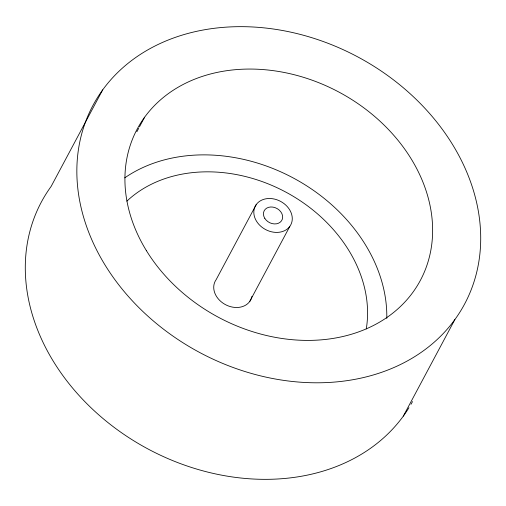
<?xml version="1.0" encoding="UTF-8"?>
<svg xmlns="http://www.w3.org/2000/svg" width="506" height="506" viewBox="0 0 506 506"><rect width="100%" height="100%" fill="white"/><g stroke="black" fill="none" stroke-linecap="round" stroke-linejoin="round"><path stroke-width="0.76" d="M102.693 89.859L51.144 186.404A210.705 167.612 28.1 0 0 133.729 440.751A210.705 167.612 28.1 0 0 408.962 407.703M136.854 131.743L138.701 128.284M139.441 126.898L144.615 117.209M256.276 204.513L216.182 279.603A20.069 15.964 28.1 0 0 226.593 305.207A20.069 15.964 28.1 0 0 251.931 296.396M249.724 301.487L289.818 226.397A20.069 15.964 28.1 0 0 272.816 198.763A20.069 15.964 28.1 0 0 256.51 221.211A20.069 15.964 28.1 0 0 289.818 226.397M403.307 416.141L454.856 319.596A210.705 167.612 28.1 0 0 276.352 29.456A210.705 167.612 28.1 0 0 105.115 265.131A210.705 167.612 28.1 0 0 454.856 319.596M412.517 401.587A210.705 167.612 28.1 0 1 410.973 404.332M124.735 177.853A160.535 127.702 28.1 0 1 293.448 178.08A160.535 127.702 28.1 0 1 386.786 318.432M126.873 201.135A140.472 111.737 28.1 0 1 285.561 191.964A140.472 111.737 28.1 0 1 366.268 328.925M264.777 218.333A10.031 7.982 28.1 0 0 281.431 220.926A10.031 7.982 28.1 0 0 272.93 207.106A10.031 7.982 28.1 0 0 264.777 218.333M146.462 250.748A160.535 127.702 28.1 0 0 412.934 292.247A160.535 127.702 28.1 0 0 276.927 71.188A160.535 127.702 28.1 0 0 146.462 250.748"/></g></svg>
